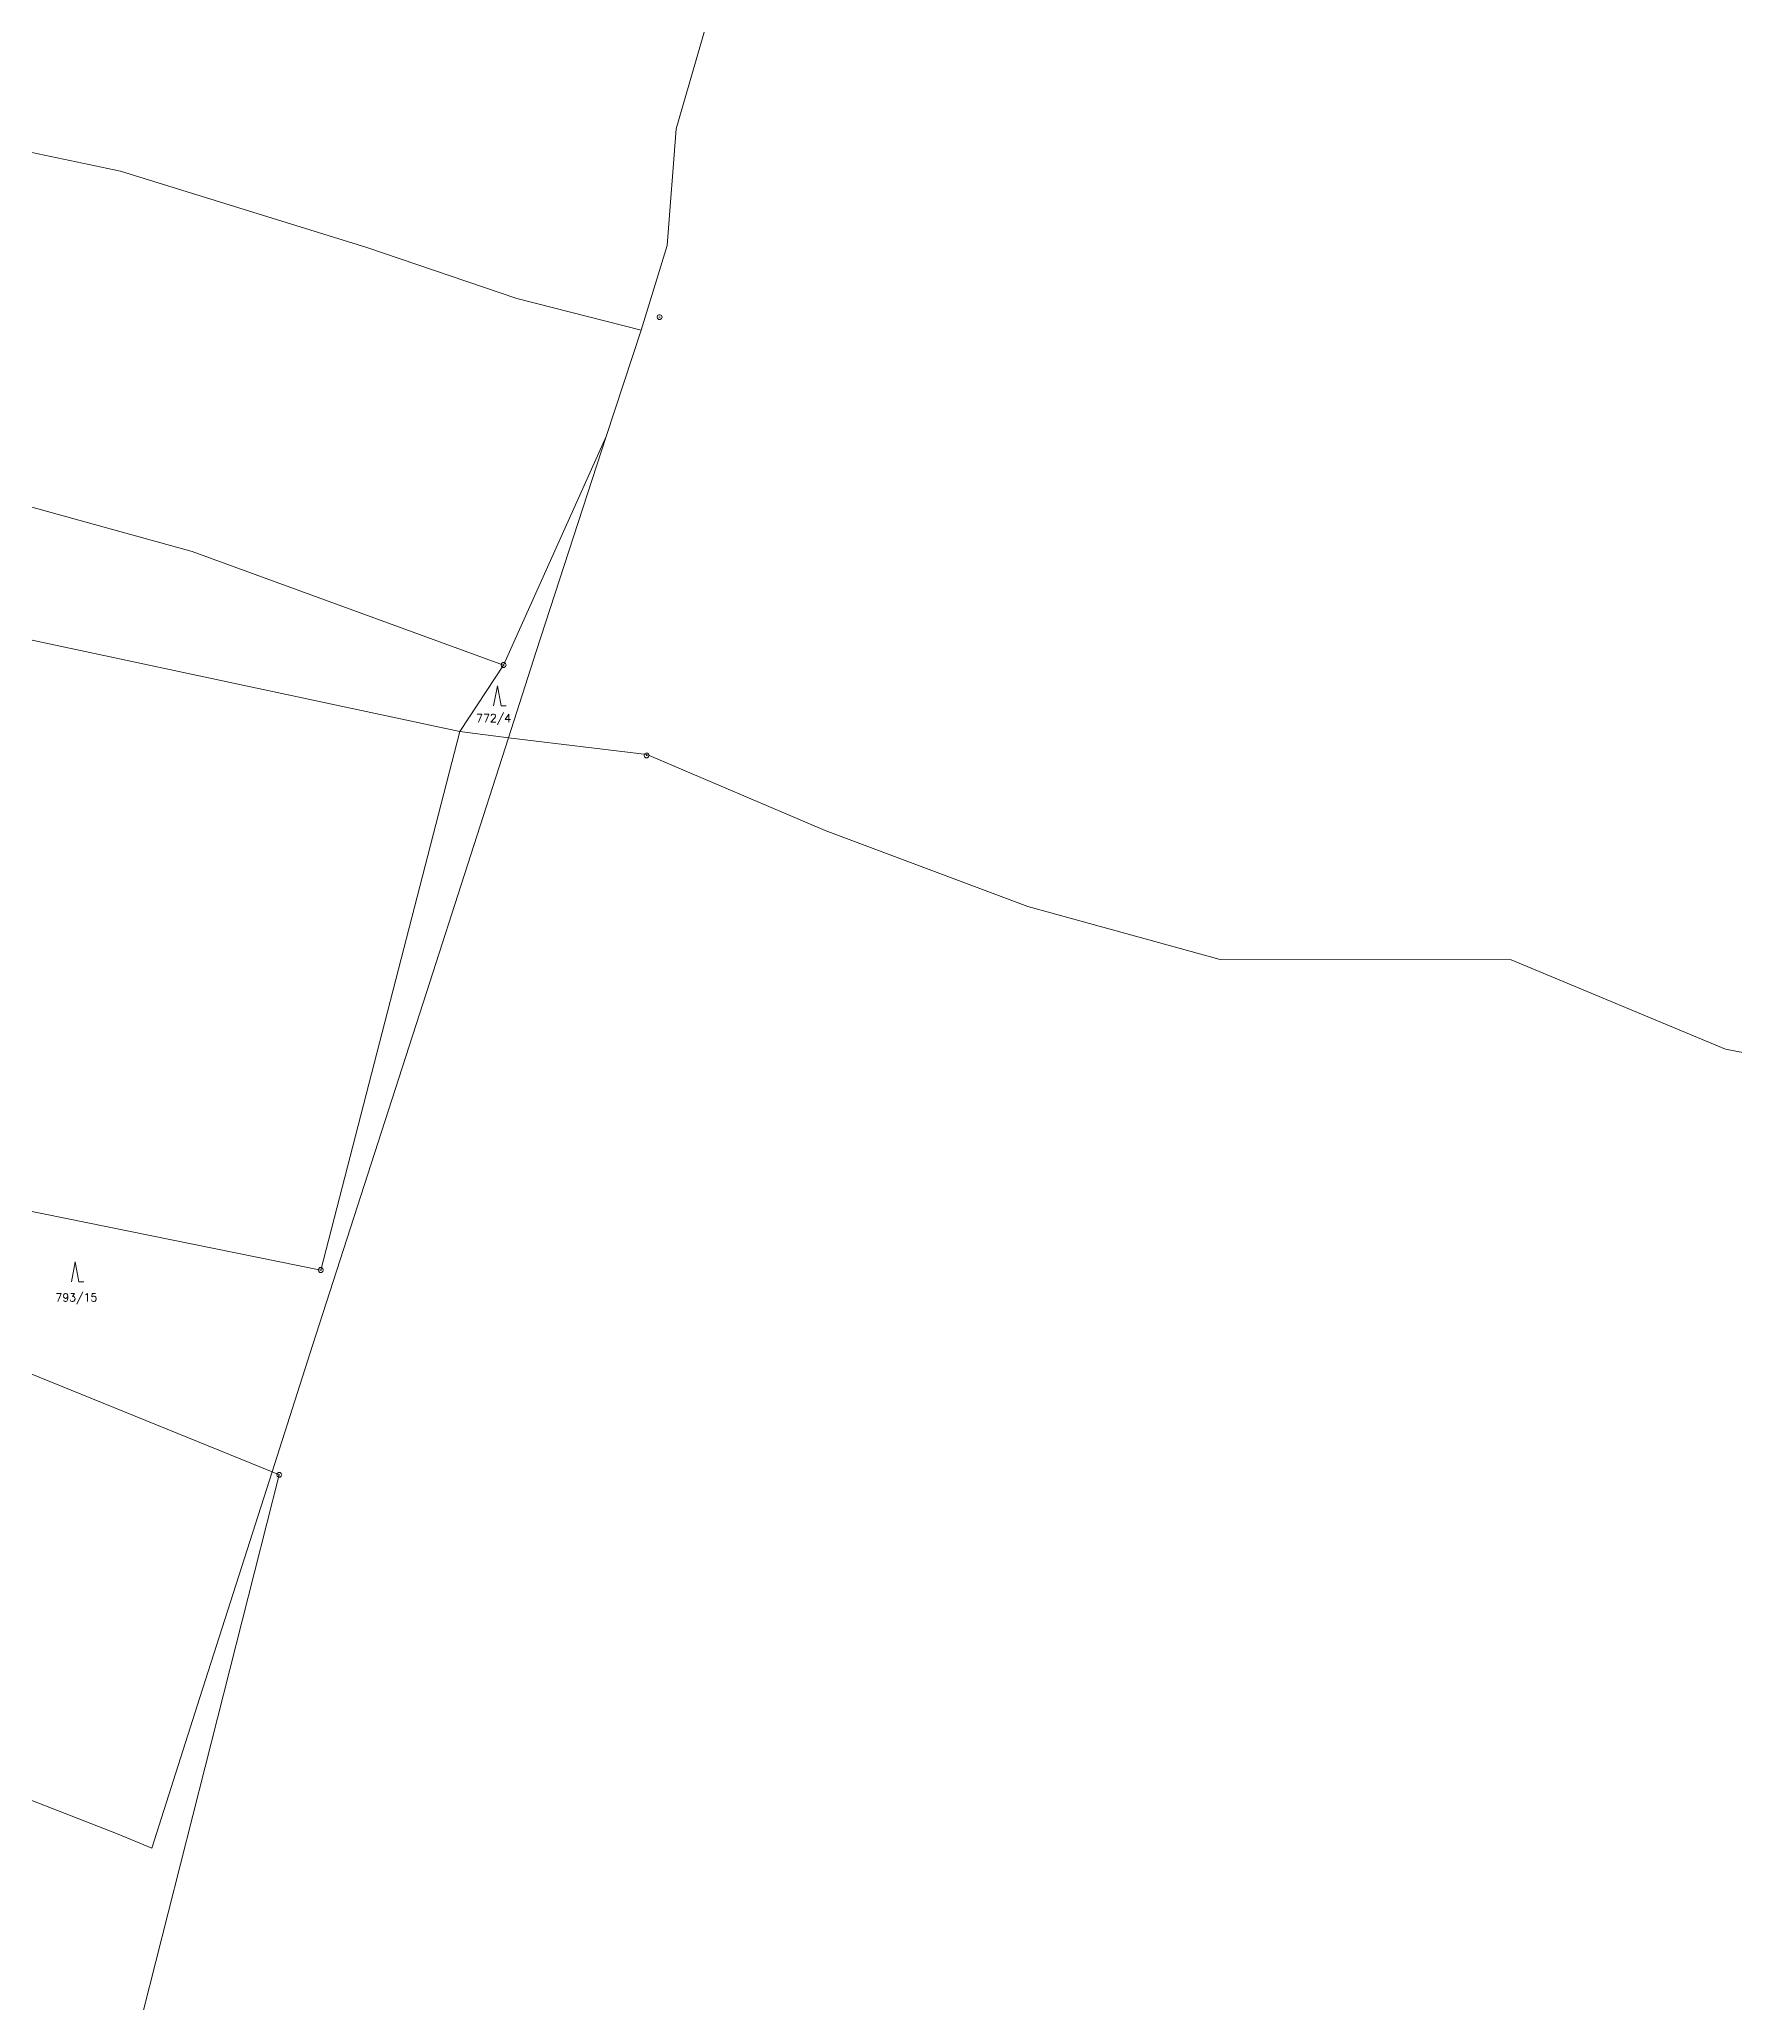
# Model space of a CAD drawing. Extents: x -443817 to 3, y -1171930 to -442383.
# Drawn here: x -442148.1 to -441809.3, y -1171355.2 to -1170962.7 of the extents above; entities that cross this region are included whole.
import ezdxf
from ezdxf.enums import TextEntityAlignment as Align

# ---------------------------------------------------------------- set-up
doc = ezdxf.new("R2010")
doc.units = 0
doc.header["$LTSCALE"] = 0.5
for name, color, linetype, lineweight in [('KLADPAR', 7, 'Continuous', 0), ('ZAPPAR', 7, 'Continuous', 0), ('ZNACKY', 7, 'Continuous', 0)]:
    doc.layers.add(name, color=color, linetype=linetype, lineweight=lineweight)
doc.styles.add('ROMANS', font='romans.shx', dxfattribs={"height": 0.2})

# ---------------------------------------------------------------- blocks, each defined once
blk = doc.blocks.new('$5')
at = {"color": 0}
blk.add_line((-0.12, 0), (0.12, 0), dxfattribs=at)
at = {"color": 0, "flags": 128}
blk.add_lwpolyline([(0.15, 0.48), (0.4, 0.3), (0.5, 0.01), (0.4, -0.28), (0.15, -0.46), (-0.16, -0.46), (-0.41, -0.28), (-0.51, 0.01), (-0.41, 0.3), (-0.16, 0.48), (0.15, 0.48)], dxfattribs=at)
blk = doc.blocks.new('$34')
at = {"color": 0, "flags": 128}
blk.add_lwpolyline([(-0.75, 0), (0, 4), (0.75, 0), (1.75, 0)], dxfattribs=at)

msp = doc.modelspace()

# ---------------------------------------------------------------- linework, layer by layer
at = {"layer": 'KLADPAR', "color": 7, "linetype": 'Continuous', "flags": 128}
for points in [[(-442012.99, -1170953.35), (-442020.81, -1170980.58), (-442022.65, -1171003.86), (-442027.86, -1171020.8), (-442052.7, -1171014.48), (-442082.63, -1171004.26), (-442131.88, -1170989.06), (-442155.99, -1170983.95)], [(-441416.84, -1171266.61), (-441495.59, -1171249.53), (-441565.65, -1171249.45), (-441642.17, -1171217.99), (-441735.06, -1171179.25), (-441811.11, -1171164.57), (-441853.91, -1171146.72), (-441912.09, -1171146.67), (-441950.54, -1171136.04), (-441991.03, -1171120.83), (-442026.72, -1171105.67), (-442054.33, -1171102.33), (-442048.78, -1171085.07), (-442034.79, -1171042.09), (-442034.79, -1171042.09), (-442027.86, -1171020.8), (-442022.65, -1171003.86), (-442020.81, -1170980.58), (-442012.99, -1170953.35)], [(-442155.99, -1170983.95), (-442131.88, -1170989.06), (-442082.63, -1171004.26), (-442052.7, -1171014.48), (-442027.86, -1171020.8), (-442034.79, -1171042.09), (-442055.33, -1171087.77), (-442064.06, -1171101.08), (-442237.65, -1171064)], [(-442237.65, -1171064), (-442064.06, -1171101.08), (-442091.87, -1171208.73), (-442241.18, -1171178.44)], [(-442129.78, -1171366.4), (-442100.16, -1171249.69), (-442101.61, -1171249.1), (-442093.52, -1171223.84), (-442070.72, -1171153.24), (-442054.33, -1171102.33), (-442026.72, -1171105.67), (-441991.03, -1171120.83), (-441950.54, -1171136.04), (-441912.09, -1171146.67), (-441853.91, -1171146.72), (-441811.11, -1171164.57), (-441735.06, -1171179.25), (-441642.17, -1171217.99), (-441642.17, -1171217.99), (-441565.65, -1171249.45), (-441495.59, -1171249.53), (-441416.84, -1171266.61)], [(-442152.37, -1171313.74), (-442132.38, -1171321.49), (-442125.66, -1171324.28), (-442116.04, -1171294.16), (-442101.61, -1171249.1), (-442100.16, -1171249.69), (-442129.78, -1171366.4), (-442132.69, -1171376.68), (-442126.25, -1171380.29), (-442064.26, -1171414), (-442065.51, -1171427.24), (-442072.22, -1171425.33), (-442162.33, -1171390.17)]]:
    msp.add_lwpolyline(points, dxfattribs=at)
for points in [[(-442048.78, -1171085.07), (-442054.33, -1171102.33), (-442064.06, -1171101.08), (-442055.33, -1171087.77), (-442034.79, -1171042.09), (-442048.78, -1171085.07)], [(-442054.33, -1171102.33), (-442070.72, -1171153.24), (-442093.52, -1171223.84), (-442101.61, -1171249.1), (-442245.27, -1171190.71), (-442241.18, -1171178.44), (-442091.87, -1171208.73), (-442064.06, -1171101.08), (-442054.33, -1171102.33)], [(-442101.61, -1171249.1), (-442116.04, -1171294.16), (-442125.66, -1171324.28), (-442132.38, -1171321.49), (-442152.37, -1171313.74), (-442171.8, -1171306.07), (-442181.35, -1171302.06), (-442186.94, -1171299.72), (-442203.58, -1171293.05), (-442204.19, -1171292.81), (-442220.64, -1171286.15), (-442236.78, -1171279.82), (-442262.02, -1171269.96), (-442246.51, -1171194.28), (-442245.27, -1171190.71), (-442101.61, -1171249.1)]]:
    msp.add_lwpolyline(points, close=True, dxfattribs=at)
at = {"layer": 'ZAPPAR', "color": 7, "linetype": 'Continuous', "flags": 128}
msp.add_lwpolyline([(-442286.32, -1170925.76), (-442350.33, -1171019.66), (-442236.87, -1171032.07), (-442117.6, -1171065.1), (-442055.33, -1171087.77)], dxfattribs=at)

# ---------------------------------------------------------------- block references
at = {"layer": 'KLADPAR', "color": 7, "linetype": 'Continuous'}
for p in [(-442056.56, -1171095.91), (-442140.94, -1171211.07)]:
    msp.add_blockref('$34', p, dxfattribs=at)
at = {"layer": 'ZNACKY', "color": 7, "linetype": 'Continuous'}
for p in [(-442024.15, -1171018.22), (-442055.33, -1171087.77), (-442026.74, -1171105.85), (-442091.87, -1171208.73), (-442100.16, -1171249.69)]:
    msp.add_blockref('$5', p, dxfattribs=at)

# ---------------------------------------------------------------- texts
at = {"layer": 'KLADPAR', "color": 7, "linetype": 'Continuous', "style": 'ROMANS'}
for s, p in [('772/4', (-442057.31, -1171097.56)), ('793/15', (-442140.71, -1171213.4))]:
    msp.add_text(s, height=1.6, dxfattribs=at).set_placement(p, align=Align.TOP_CENTER)

doc.saveas('drawing.dxf')
